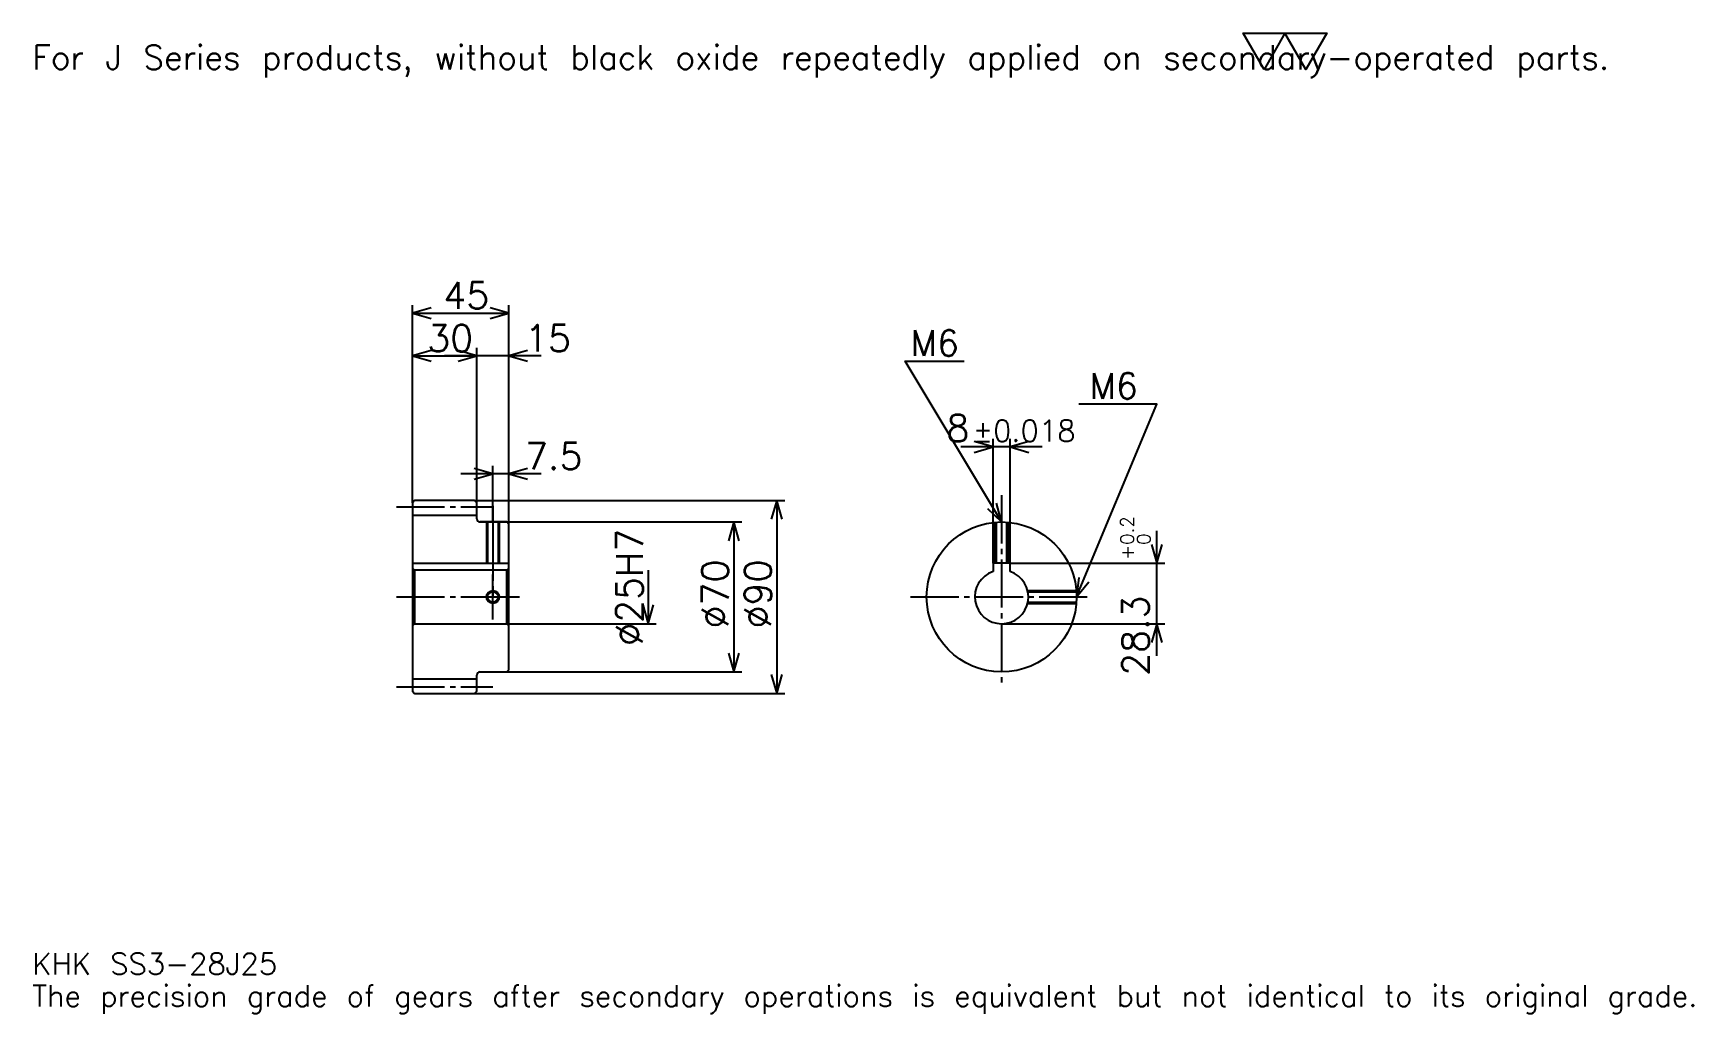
# Model space of a CAD drawing. Extents: x 25 to 801, y 9 to 467.
import ezdxf

# ---------------------------------------------------------------- set-up
doc = ezdxf.new("R2010")
doc.units = 0
doc.linetypes.add('DASHDOT', pattern=[30, 22.5, -2.5, 2.5, -2.5])
doc.layers.get('0').update_dxf_attribs({"linetype": 'CONTINUOUS'})
doc.layers.add('DASHDOT', color=6, linetype='DASHDOT')
doc.styles.add('KANJI', font='TXT', dxfattribs={"bigfont": 'BIGFONT'})

msp = doc.modelspace()

# ---------------------------------------------------------------- linework, layer by layer
at = {"color": 5}
for p, q in [((202.5, 248.75), (202.5, 340)), ((202.5, 336.25), (247.5, 336.25)), ((247.5, 248.75), (247.5, 340)), ((232.5, 248.75), (232.5, 320)), ((202.5, 316.25), (232.5, 316.25)), ((262.5, 316.25), (217.5, 316.25)), ((496.5, 273.75), (458.5, 273.75)), ((473.5, 219.550003), (473.5, 277.5)), ((481.5, 219.550003), (481.5, 277.5)), ((240, 248.75), (240, 265)), ((262.5, 261.25), (225, 261.25)), ((202.5, 247.75), (202.5, 248.75)), ((231.5, 248.75), (247.5, 248.75)), ((232.5, 247.75), (232.5, 248.75)), ((240, 238.75), (240, 248.75)), ((240, 238.75), (240, 248.75)), ((247.5, 248.75), (376.25, 248.75)), ((247.5, 237.75), (247.5, 248.75)), ((372.5, 248.75), (372.5, 158.75)), ((234, 238.75), (247.5, 238.75)), ((247.5, 238.75), (356.25, 238.75)), ((352.5, 238.75), (352.5, 168.75)), ((550, 176.25), (550, 234.550003)), ((481.5, 219.550003), (553.75, 219.550003)), ((312.5, 216.25), (312.5, 191.25)), ((247.5, 191.25), (316.25, 191.25)), ((477.5, 191.25), (553.75, 191.25)), ((234, 168.75), (247.5, 168.75)), ((247.5, 168.75), (356.25, 168.75)), ((231.5, 158.75), (247.5, 158.75)), ((247.5, 158.75), (376.25, 158.75))]:
    msp.add_line(p, q, dxfattribs=at)
at = {"color": 4}
for p, q in [((202.5, 242), (232.5, 242)), ((202.5, 219.550003), (247.5, 219.550003)), ((246.5, 216.25), (247.5, 217.25)), ((203.5, 216.25), (203.5, 191.25)), ((246.5, 191.25), (247.5, 190.25)), ((202.5, 165.5), (232.5, 165.5))]:
    msp.add_line(p, q, dxfattribs=at)
at = {"color": 7}
msp.add_lwpolyline([(600, 450), (590.25, 466.899994), (629.25, 466.899994), (619.5, 450), (609.75, 466.899994), (600, 450)], dxfattribs=at)
at = {"color": 5}
for points in [[(211.25, 338.75), (202.5, 336.25), (211.25, 333.75)], [(238.75, 333.75), (247.5, 336.25), (238.75, 338.75)], [(211.25, 318.75), (202.5, 316.25), (211.25, 313.75)], [(223.75, 313.75), (232.5, 316.25), (223.75, 318.75)], [(223.75, 313.75), (232.5, 316.25), (223.75, 318.75)], [(256.25, 318.75), (247.5, 316.25), (256.25, 313.75)], [(477.5, 238.75), (432.5, 313.75), (460, 313.75)], [(512.5, 203.75), (550, 293.75), (513.5, 293.75)], [(464.75, 271.25), (473.5, 273.75), (464.75, 276.25)], [(490.25, 276.25), (481.5, 273.75), (490.25, 271.25)], [(231.25, 258.75), (240, 261.25), (231.25, 263.75)], [(256.25, 263.75), (247.5, 261.25), (256.25, 258.75)], [(375, 240), (372.5, 248.75), (370, 240)], [(470.854431, 244.966827), (477.5, 238.75), (475.141907, 247.539307)], [(355, 230), (352.5, 238.75), (350, 230)], [(547.5, 228.300003), (550, 219.550003), (552.5, 228.300003)], [(513.557678, 212.788467), (512.5, 203.75), (518.173096, 210.865387)], [(310, 200), (312.5, 191.25), (315, 200)], [(552.5, 182.5), (550, 191.25), (547.5, 182.5)], [(350, 177.5), (352.5, 168.75), (355, 177.5)], [(370, 167.5), (372.5, 158.75), (375, 167.5)]]:
    msp.add_lwpolyline(points, dxfattribs=at)
at = {"color": 4}
for points in [[(232.5, 240.25), (232.5, 247.75), (231.5, 248.75), (203.5, 248.75), (202.5, 247.75), (202.5, 190.25)], [(234, 168.75), (246.5, 168.75), (247.5, 169.75), (247.5, 237.75), (246.5, 238.75), (234, 238.75)], [(237, 238.75), (237, 219.550003)], [(237.540009, 238.75), (237.540009, 219.550003)], [(242.459991, 238.75), (242.459991, 219.550003)], [(243, 238.75), (243, 219.550003)], [(474.5, 219.550003), (474.5, 238.621185)], [(475.040009, 219.550003), (475.040009, 238.663437)], [(479.959991, 219.550003), (479.959991, 238.663437)], [(480.5, 219.550003), (480.5, 238.621185)], [(202.5, 190.25), (203.5, 191.25), (246.5, 191.25), (246.5, 216.25), (203.5, 216.25), (202.5, 217.25)], [(481.5, 215.592712), (481.5, 219.550003), (473.5, 219.550003), (473.5, 215.592712)], [(489.634674, 206.75), (512.371216, 206.75)], [(489.755554, 206.210007), (512.413452, 206.210007)], [(489.634674, 200.75), (512.371216, 200.75)], [(489.755554, 201.289993), (512.413452, 201.289993)], [(202.5, 190.25), (202.5, 159.75), (203.5, 158.75), (231.5, 158.75), (232.5, 159.75), (232.5, 167.25)]]:
    msp.add_lwpolyline(points, dxfattribs=at)
for centre, radius in [((477.5, 203.75), 35), ((240, 203.75), 2.46)]:
    msp.add_circle(centre, radius, dxfattribs=at)
at = {"color": 7}
msp.add_circle((240, 203.75), 3, dxfattribs=at)
at = {"color": 4}
for centre, radius, start, end in [((234, 240.25), 1.5, 180, 270), ((477.5, 203.75), 12.5, 108.662925185, 71.337074815), ((234, 167.25), 1.5, 90, 180)]:
    msp.add_arc(centre, radius, start, end, dxfattribs=at)
at = {"layer": 'DASHDOT', "color": 7}
for p, q in [((477.5, 251.25), (477.5, 161.25)), ((195, 245.75), (240, 245.75)), ((240, 238.75), (240, 203.75)), ((195, 203.75), (255, 203.75)), ((435, 203.75), (520, 203.75)), ((195, 161.75), (240, 161.75))]:
    msp.add_line(p, q, dxfattribs=at)
for points in [[(240, 246.25), (240, 212.050003)], [(240, 193.25), (240, 214.25)], [(229.5, 203.75), (250.5, 203.75)]]:
    msp.add_lwpolyline(points, dxfattribs=at)

# ---------------------------------------------------------------- texts
at = {"color": 7, "style": 'KANJI'}
for s, height, p in [('For J Series products, without black oxide repeatedly applied on secondary-operated parts.', 11.25, (25, 450)), ('45', 12.5, (216.875, 338.25)), ('30', 12.5, (209.375, 318.25)), ('15', 12.5, (255, 318.25)), ('M6', 12, (435, 316.25)), ('M6', 12, (518.5, 296.25)), ('8', 12.5, (451.69751, 276.25)), ('%%p0.018', 10, (464.070984, 276.25)), ('7.5', 12.5, (255, 263.25)), ('KHK SS3-28J25', 10, (25, 27.5)), ('The precision grade of gears after secondary operations is equivalent but not identical to its original grade.', 10, (25, 12.5))]:
    msp.add_text(s, height=height, dxfattribs=at).set_placement(p)
for s, height, p in [('0.2', 6.25, (539.25, 228.032974)), ('%%c25H7', 12.5, (310, 180.9375)), ('0', 6.25, (547, 228.032974)), ('+', 6.25, (539.25, 221.032974)), ('%%c70', 12.5, (350, 189.0625)), ('%%c90', 12.5, (370, 189.0625)), ('28.3', 12.5, (546.25, 166.928024))]:
    msp.add_text(s, height=height, rotation=90, dxfattribs=at).set_placement(p)

doc.saveas('drawing.dxf')
